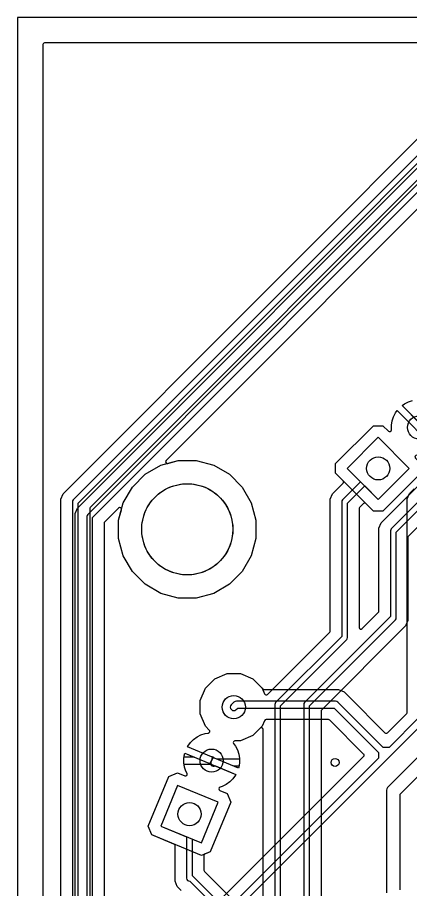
# Model space of a CAD drawing. Header units: millimetres. Extents: x 0 to 100, y 0 to 100.
# Drawn here: x 0 to 17.27, y 61.73 to 100 of the extents above; entities that cross this region are included whole.
import ezdxf

# ---------------------------------------------------------------- set-up
doc = ezdxf.new("R2010")
doc.units = ezdxf.units.MM

msp = doc.modelspace()

# ---------------------------------------------------------------- linework, layer by layer
at = {"layer": '16_copper'}
for points in [[(98.812, 1.118, 0.392588), (98.882, 1.194), (98.882, 98.806, 0.414214), (98.806, 98.882), (1.194, 98.882, 0.414214), (1.118, 98.806), (1.118, 1.194, 0.414214), (1.194, 1.118), (98.806, 1.118)], [(15.634, 78.341), (13.971, 80.004), (13.971, 80.424), (15.634, 82.087), (16.054, 82.087), (16.291, 81.85, 0.6523), (16.421, 81.908), (16.421, 82.106), (16.451, 82.295), (16.51, 82.478), (16.597, 82.649), (16.676, 82.758), (17.478, 81.956, 0.236099), (17.586, 81.848), (18.388, 81.046), (18.279, 80.967), (18.108, 80.88), (17.925, 80.821), (17.736, 80.791), (17.538, 80.791, 0.688716), (17.48, 80.661), (17.717, 80.424), (17.717, 80.004), (16.054, 78.341)], [(5.908, 64.132), (5.747, 64.521), (6.647, 66.693), (7.036, 66.854), (7.351, 66.724, 0.696956), (7.448, 66.829), (7.4, 66.922), (7.341, 67.105), (7.32, 67.238), (8.467, 67.238), (8.502, 67.202, 0.332273), (8.693, 67.158), (9.59, 66.786), (9.573, 66.751), (9.46, 66.596), (9.324, 66.46), (9.169, 66.347), (8.998, 66.26), (8.899, 66.228, 0.69697), (8.893, 66.085), (9.208, 65.955), (9.369, 65.566), (8.469, 63.393), (8.08, 63.232)]]:
    msp.add_lwpolyline(points, format="xyb", close=True, dxfattribs=at)
for points in [[(1.905, 8.764), (1.905, 78.866), (2.002, 79.1), (19.96, 97.058), (20.194, 97.155), (22.986, 97.155), (23.22, 97.058), (24.876, 95.402), (23.08, 95.402), (22.619, 95.863, 0.198912), (22.565, 95.885), (20.615, 95.885, 0.198912), (20.561, 95.863), (3.197, 78.499, 0.198912), (3.175, 78.445), (3.175, 53.626, 0.820685)], [(55.88, 92.837), (26.723, 92.837), (22.95, 96.61, 0.198912), (22.86, 96.647), (20.32, 96.647, 0.198912), (20.23, 96.61), (2.45, 78.83, 0.198912), (2.413, 78.74), (2.413, 8.89, 0.198912)], [(2.667, 13.679), (2.667, 78.687), (20.373, 96.393), (22.807, 96.393), (26.58, 92.62, 0.198912), (26.67, 92.583), (55.827, 92.583)], [(8.527, 60.896), (15.205, 67.574, 0.414214), (15.205, 67.681), (13.719, 69.167, 0.198912), (13.665, 69.19), (10.921, 69.19, 0.303351), (10.851, 69.143), (10.751, 68.902), (10.337, 68.488), (9.795, 68.263), (9.552, 68.263, 0.612806), (9.49, 68.142), (9.573, 68.029), (9.66, 67.858), (9.719, 67.675), (9.749, 67.486), (9.749, 67.462), (8.753, 67.462), (8.659, 67.502, 0.236111), (8.518, 67.56), (7.47, 67.994), (7.487, 68.029), (7.6, 68.184), (7.736, 68.32), (7.891, 68.433), (8.062, 68.52), (8.245, 68.579), (8.383, 68.601, 0.612808), (8.425, 68.73), (8.253, 68.902), (8.029, 69.444), (8.029, 70.03), (8.253, 70.571), (8.668, 70.986), (9.209, 71.21), (9.795, 71.21), (10.337, 70.986), (10.751, 70.571, 0.356701), (10.827, 70.51), (14.101, 70.51), (14.344, 70.41), (14.541, 70.213), (14.541, 70.213), (16.139, 68.615, 0.414214), (16.246, 68.615), (17.097, 69.466, 0.198912), (17.12, 69.52), (17.12, 78.871), (17.22, 79.114), (17.417, 79.311)], [(16.815, 61.721), (16.815, 65.914), (20.536, 69.634, 0.198912), (20.625, 69.85), (20.625, 78.74, 1), (20.015, 78.74), (20.015, 69.976), (16.294, 66.256, 0.198912), (16.205, 66.04), (16.205, 61.595, 0.198912)], [(17.628, 69.278), (16.32, 67.97), (16.065, 67.97), (14.078, 69.958, 0.198912), (13.97, 70.002), (9.615, 70.002, 0.198912), (9.508, 69.958), (9.394, 69.844, 1), (9.61, 69.629), (9.678, 69.698), (13.907, 69.698), (15.85, 67.755), (15.85, 67.5), (8.782, 60.433, 0.198912)], [(9.042, 60.262), (17.888, 69.107, 0.198912)]]:
    msp.add_lwpolyline(points, format="xyb", dxfattribs=at)
msp.add_lwpolyline([(17.748, 82.118), (16.892, 82.974), (17.001, 83.053), (17.172, 83.14), (17.355, 83.199)], dxfattribs=at)
for points in [[(17.209, 80.214), (15.844, 81.579), (14.479, 80.214), (15.844, 78.849)], [(7.063, 74.524), (6.296, 74.73), (5.608, 75.127), (5.047, 75.688), (4.65, 76.376), (4.444, 77.143), (4.444, 77.937), (4.65, 78.704), (5.047, 79.392), (5.608, 79.953), (6.296, 80.35), (7.063, 80.556), (7.857, 80.556), (8.624, 80.35), (9.312, 79.953), (9.873, 79.392), (10.27, 78.704), (10.476, 77.937), (10.476, 77.143), (10.27, 76.376), (9.873, 75.688), (9.312, 75.127), (8.624, 74.73), (7.857, 74.524)], [(7.32, 67.542), (7.341, 67.675), (7.353, 67.713), (7.764, 67.542)], [(9.489, 67.158), (9.728, 67.158), (9.719, 67.104), (9.707, 67.067)], [(8.819, 65.566), (7.036, 66.304), (6.297, 64.521), (8.08, 63.782)]]:
    msp.add_lwpolyline(points, close=True, dxfattribs=at)
at = {"layer": '1_copper'}
for points in [[(98.812, 1.118, 0.392588), (98.882, 1.194), (98.882, 98.806, 0.414214), (98.806, 98.882), (1.194, 98.882, 0.414214), (1.118, 98.806), (1.118, 1.194, 0.414214), (1.194, 1.118), (98.806, 1.118)], [(7.706, 62.323, 0.051053), (7.685, 62.339), (7.685, 63.946), (8.08, 63.782), (8.819, 65.566), (7.036, 66.304), (6.297, 64.521), (7.431, 64.051), (7.431, 62.23, 0.436044), (7.567, 62.103), (31.66, 38.01, 0.198912), (31.75, 37.973), (71.12, 37.973, 1), (71.12, 38.227), (31.803, 38.227), (7.71, 62.32)]]:
    msp.add_lwpolyline(points, format="xyb", close=True, dxfattribs=at)
for points in [[(2.54, 55.54), (2.54, 78.231), (2.637, 78.465), (2.826, 78.654), (19.771, 95.599), (19.771, 95.599), (19.96, 95.788), (20.194, 95.885), (38.226, 95.885), (38.46, 95.788), (43.421, 90.827, 0.198912), (43.475, 90.805), (57.276, 90.805)], [(57.15, 90.297), (43.233, 90.297), (38.19, 95.34, 0.198912), (38.1, 95.377), (20.32, 95.377, 0.198912), (20.23, 95.34), (3.085, 78.195, 0.198912), (3.048, 78.105), (3.048, 55.298)], [(3.302, 55.245), (3.302, 78.052), (20.373, 95.123), (38.047, 95.123), (43.09, 90.08, 0.198912), (43.18, 90.043), (57.097, 90.043)], [(20.561, 94.593), (6.528, 80.56, 0.767327), (6.601, 80.432), (7.063, 80.556), (7.857, 80.556), (8.624, 80.35), (9.312, 79.953), (9.873, 79.392), (10.27, 78.704), (10.476, 77.937), (10.476, 77.143), (10.27, 76.376), (9.873, 75.688), (9.312, 75.127), (8.624, 74.73), (7.857, 74.524), (7.063, 74.524), (6.296, 74.73), (5.608, 75.127), (5.047, 75.688), (4.65, 76.376), (4.444, 77.143), (4.444, 77.937), (4.568, 78.399, 0.767327), (4.44, 78.472), (3.832, 77.864, 0.198912), (3.81, 77.81), (3.81, 55.119)], [(12.827, 59.743), (12.827, 69.797), (16.6, 73.57, 0.198912), (16.637, 73.66), (16.637, 77.417), (28.03, 88.81, 0.198912), (28.067, 88.9), (28.067, 90.083), (29.332, 90.572), (29.661, 89.777), (31.444, 90.516), (30.706, 92.299), (28.922, 91.56), (29.234, 90.807), (27.894, 90.288, 0.309779), (27.813, 90.17), (27.813, 88.953), (16.42, 77.56, 0.198912), (16.383, 77.47), (16.383, 73.713), (12.61, 69.94, 0.198912), (12.573, 69.85), (12.573, 59.69, 0.198912)], [(17.717, 80.004), (16.054, 78.341), (15.634, 78.341), (15.305, 78.669, 0.414214), (15.197, 78.669), (15.027, 78.499, 0.198912), (15.005, 78.445), (15.005, 73.237, 0.668179), (15.135, 73.183), (15.853, 73.901, 0.198912), (15.875, 73.955), (15.875, 77.596), (15.972, 77.83), (27.283, 89.141, 0.198912)], [(7.198, 61.692), (7.02, 61.87), (6.923, 62.104), (6.923, 63.661, 0.303351), (6.876, 63.731), (5.908, 64.132), (5.747, 64.521), (6.647, 66.693), (7.036, 66.854), (7.351, 66.724, 0.696956), (7.448, 66.829), (7.4, 66.922), (7.341, 67.105), (7.311, 67.294), (7.311, 67.486), (7.341, 67.675), (7.353, 67.713), (8.401, 67.278, 0.23798), (8.469, 67.284), (8.474, 67.287, -0.108557), (8.501, 67.32), (8.559, 67.46, -0.109761), (8.564, 67.503), (8.562, 67.509, 0.234886), (8.518, 67.56), (7.47, 67.994), (7.487, 68.029), (7.6, 68.184), (7.736, 68.32), (7.891, 68.433), (8.062, 68.52), (8.245, 68.579), (8.383, 68.601, 0.612808), (8.425, 68.73), (8.253, 68.902), (8.029, 69.444), (8.029, 70.03), (8.253, 70.571), (8.668, 70.986), (9.209, 71.21), (9.795, 71.21), (10.337, 70.986), (10.751, 70.571), (10.854, 70.321, 0.534516), (10.979, 70.297), (13.713, 73.031, 0.198912), (13.735, 73.085), (13.735, 78.866), (13.832, 79.1), (14.021, 79.289), (14.299, 79.567, 0.414214), (14.299, 79.675), (13.971, 80.004), (13.971, 80.424), (15.634, 82.087), (16.054, 82.087), (16.291, 81.85, 0.6523), (16.421, 81.908), (16.421, 82.106), (16.451, 82.295), (16.51, 82.478), (16.597, 82.649), (16.676, 82.758), (17.478, 81.956, 0.237953)], [(67.257, 39.497), (31.803, 39.497), (11.557, 59.743), (11.557, 69.797), (14.46, 72.7, 0.198912), (14.497, 72.79), (14.497, 78.687), (15.251, 79.442), (15.844, 78.849), (17.209, 80.214), (15.844, 81.579), (14.479, 80.214), (15.072, 79.621), (14.28, 78.83, 0.198912), (14.243, 78.74), (14.243, 72.843), (11.34, 69.94, 0.198912), (11.303, 69.85), (11.303, 59.69, 0.198912), (11.34, 59.6), (31.66, 39.28, 0.198912), (31.75, 39.243), (67.31, 39.243)], [(18.844, 78.906), (17.167, 77.229, 0.198912), (17.145, 77.175), (17.145, 73.534), (17.048, 73.3), (13.357, 69.609, 0.198912), (13.335, 69.555), (13.335, 59.985, 0.198912)], [(10.795, 60.137), (10.795, 68.762, 0.668179), (10.665, 68.816), (10.337, 68.488), (9.795, 68.263), (9.552, 68.263, 0.612806), (9.49, 68.142), (9.573, 68.029), (9.66, 67.858), (9.719, 67.675), (9.749, 67.486), (9.749, 67.294), (9.719, 67.104), (9.707, 67.067), (8.659, 67.502, 0.414202), (8.559, 67.46), (8.501, 67.32, 0.414225), (8.542, 67.22), (9.59, 66.786), (9.573, 66.751), (9.46, 66.596), (9.324, 66.46), (9.169, 66.347), (8.998, 66.26), (8.899, 66.228, 0.69697), (8.893, 66.085), (9.208, 65.955), (9.369, 65.566), (8.469, 63.393), (8.24, 63.299, 0.303351), (8.193, 63.228), (8.193, 62.587, 0.198912), (8.215, 62.533), (10.665, 60.083)]]:
    msp.add_lwpolyline(points, format="xyb", dxfattribs=at)
msp.add_lwpolyline([(17.694, 82.172), (16.892, 82.974), (17.001, 83.053), (17.172, 83.14), (17.355, 83.199)], dxfattribs=at)
at = {"layer": 'drills_NPTH'}
msp.add_circle((7.46, 77.54), 2, dxfattribs=at)
at = {"layer": 'drills_PTH'}
for centre in [(17.64, 82.01), (15.844, 80.214), (9.502, 69.737), (8.53, 67.39), (7.558, 65.043)]:
    msp.add_circle(centre, 0.508, dxfattribs=at)
at = {"layer": 'drills_via_1_16'}
msp.add_circle((13.951, 67.31), 0.175, dxfattribs=at)
at = {"layer": 'holes'}
msp.add_lwpolyline([(9.46, 77.48), (9.453, 77.359), (9.438, 77.239), (9.416, 77.12), (9.387, 77.003), (9.351, 76.887), (9.309, 76.774), (9.259, 76.664), (9.203, 76.557), (9.14, 76.454), (9.072, 76.354), (8.997, 76.259), (8.917, 76.169), (8.831, 76.083), (8.741, 76.003), (8.646, 75.928), (8.546, 75.86), (8.443, 75.797), (8.336, 75.741), (8.226, 75.691), (8.113, 75.649), (7.997, 75.613), (7.88, 75.584), (7.761, 75.562), (7.641, 75.547), (7.52, 75.54), (7.4, 75.54), (7.279, 75.547), (7.159, 75.562), (7.04, 75.584), (6.923, 75.613), (6.807, 75.649), (6.694, 75.691), (6.584, 75.741), (6.477, 75.797), (6.374, 75.86), (6.274, 75.928), (6.179, 76.003), (6.089, 76.083), (6.003, 76.169), (5.923, 76.259), (5.848, 76.354), (5.78, 76.454), (5.717, 76.557), (5.661, 76.664), (5.611, 76.774), (5.569, 76.887), (5.533, 77.003), (5.504, 77.12), (5.482, 77.239), (5.467, 77.359), (5.46, 77.48), (5.46, 77.6), (5.467, 77.721), (5.482, 77.841), (5.504, 77.96), (5.533, 78.077), (5.569, 78.193), (5.611, 78.306), (5.661, 78.416), (5.717, 78.523), (5.78, 78.626), (5.848, 78.726), (5.923, 78.821), (6.003, 78.911), (6.089, 78.997), (6.179, 79.077), (6.274, 79.152), (6.374, 79.22), (6.477, 79.283), (6.584, 79.339), (6.694, 79.389), (6.807, 79.431), (6.923, 79.467), (7.04, 79.496), (7.159, 79.518), (7.279, 79.533), (7.4, 79.54), (7.52, 79.54), (7.641, 79.533), (7.761, 79.518), (7.88, 79.496), (7.997, 79.467), (8.113, 79.431), (8.226, 79.389), (8.336, 79.339), (8.443, 79.283), (8.546, 79.22), (8.646, 79.152), (8.741, 79.077), (8.831, 78.997), (8.917, 78.911), (8.997, 78.821), (9.072, 78.726), (9.14, 78.626), (9.203, 78.523), (9.259, 78.416), (9.309, 78.306), (9.351, 78.193), (9.387, 78.077), (9.416, 77.96), (9.438, 77.841), (9.453, 77.721), (9.46, 77.6), (9.46, 77.48)], close=True, dxfattribs=at)
at = {"layer": 'outline'}
msp.add_lwpolyline([(0, 0), (100, 0), (100, 100), (0, 100), (0, 0)], close=True, dxfattribs=at)

doc.saveas('drawing.dxf')
